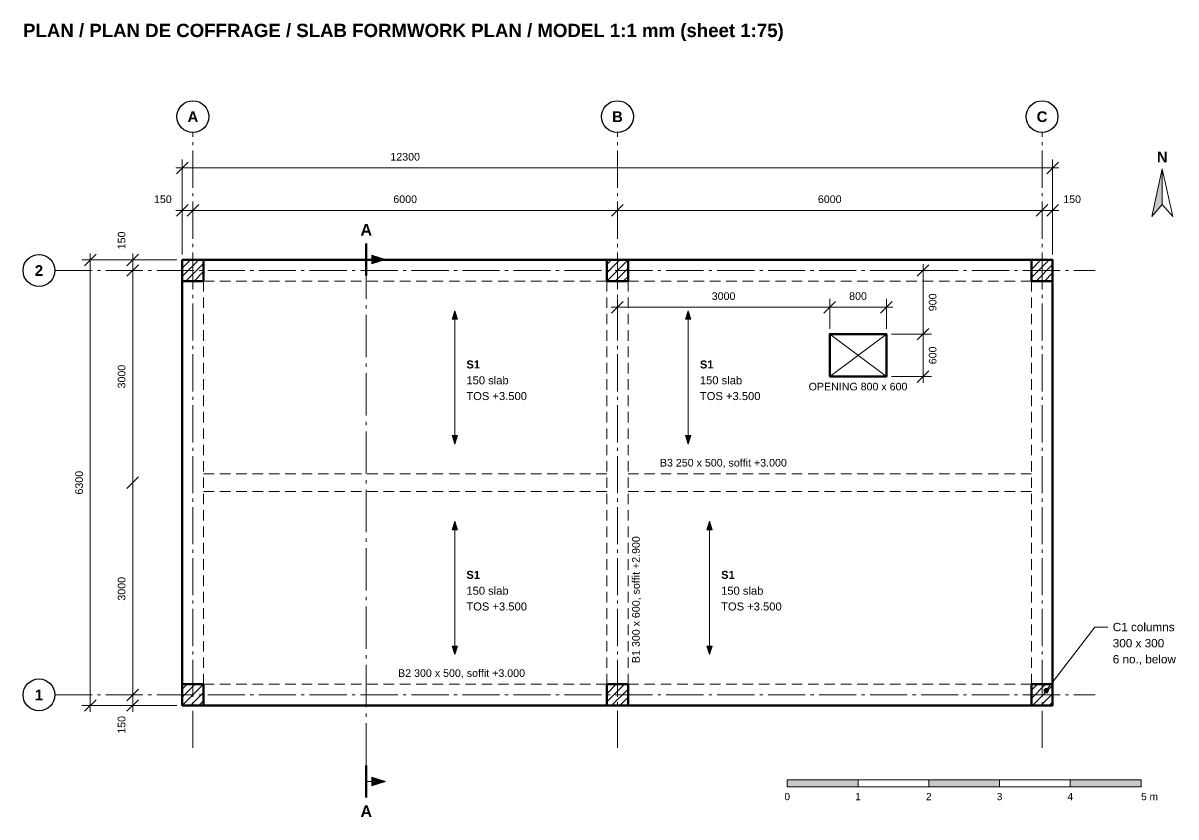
# Model space of a CAD drawing. Header units: millimetres. Extents: x 0 to 49744, y 0 to 11279.
# Drawn here: x 0 to 16293, y 54 to 11279 of the extents above; entities that cross this region are included whole.
import ezdxf
from ezdxf.enums import TextEntityAlignment as Align

# ---------------------------------------------------------------- set-up
doc = ezdxf.new("R2010")
doc.units = ezdxf.units.MM
for name, color, linetype, lineweight, true_color in [('A-BORDER', 7, 'Continuous', 18, 0x6f8794), ('A-DIMS', 7, 'Continuous', 15, 0x46606d), ('A-TEXT', 7, 'Continuous', 15, 0x1b2a33), ('S-CONC', 7, 'Continuous', 50, 0x1f2d36), ('S-CONC-BYD', 7, 'Continuous', 18, 0x5b6b74), ('S-GRID', 7, 'Continuous', 13, 0x6f8a93), ('S-HATCH', 7, 'Continuous', 9, 0x9aa5aa), ('S-HIDDEN', 7, 'Continuous', 18, 0x5b6b74)]:
    doc.layers.add(name, color=color, linetype=linetype, lineweight=lineweight, true_color=true_color)
doc.styles.add('STR_BOLD', font='arialbd.ttf')
doc.styles.add('STR_REGULAR', font='arial.ttf')

# ---------------------------------------------------------------- blocks, each defined once
blk = doc.blocks.new('2104_SLAB_FORMWORK_PLAN_PLAN')
at = {"layer": 'A-DIMS'}
for points in [[(13700, 7438), (13552, 6762), (13700, 6931)], [(2723, 6155), (2528, 6217), (2528, 6093)], [(3700, 5430), (3662, 5310), (3738, 5310)], [(7000, 5430), (6962, 5310), (7038, 5310)], [(3700, 3545), (3738, 3665), (3662, 3665)], [(7000, 3545), (7038, 3665), (6962, 3665)], [(3700, 2455), (3662, 2335), (3738, 2335)], [(7300, 2455), (7262, 2335), (7338, 2335)], [(3700, 570), (3738, 690), (3662, 690)], [(7300, 570), (7338, 690), (7262, 690)], [(2723, -1225), (2528, -1163), (2528, -1287)], [(8400, -1300), (9400, -1300), (9400, -1202), (8400, -1202)], [(10400, -1300), (11400, -1300), (11400, -1202), (10400, -1202)], [(12400, -1300), (13400, -1300), (13400, -1202), (12400, -1202)]]:
    blk.add_hatch(color=256, dxfattribs=at).paths.add_polyline_path(points)
h = blk.add_hatch(color=256, dxfattribs=at)
edge = h.paths.add_edge_path()
edge.add_arc((12060, 60), 31.5, 0, 360)
at = {"layer": 'A-DIMS', "lineweight": 30}
for p, q in [((-232, 7368), (-68, 7532)), ((12068, 7368), (12232, 7532)), ((-232, 6768), (-68, 6932)), ((-82, 6768), (82, 6932)), ((-82, 6768), (82, 6932)), ((5918, 6768), (6082, 6932)), ((5918, 6768), (6082, 6932)), ((11918, 6768), (12082, 6932)), ((11918, 6768), (12082, 6932)), ((12068, 6768), (12232, 6932)), ((-1532, 6068), (-1368, 6232)), ((-932, 6068), (-768, 6232)), ((-932, 5918), (-768, 6082)), ((-932, 5918), (-768, 6082)), ((10238, 5918), (10402, 6082)), ((5918, 5398), (6082, 5562)), ((8918, 5398), (9082, 5562)), ((8918, 5398), (9082, 5562)), ((9718, 5398), (9882, 5562)), ((10238, 5018), (10402, 5182)), ((10238, 5018), (10402, 5182)), ((10238, 4418), (10402, 4582)), ((-932, 2918), (-768, 3082)), ((-932, 2918), (-768, 3082)), ((-932, -82), (-768, 82)), ((-932, -82), (-768, 82)), ((-1532, -232), (-1368, -68)), ((-932, -232), (-768, -68))]:
    blk.add_line(p, q, dxfattribs=at)
at = {"layer": 'A-DIMS'}
for p, q in [((-150, 6225), (-150, 7570)), ((12150, 6225), (12150, 7570)), ((-240, 7450), (12240, 7450)), ((-240, 6850), (90, 6850)), ((-90, 6850), (6090, 6850)), ((5910, 6850), (12090, 6850)), ((11910, 6850), (12240, 6850)), ((-1450, -240), (-1450, 6240)), ((-850, 5910), (-850, 6240)), ((-225, 6150), (-1570, 6150)), ((-850, 2910), (-850, 6090)), ((2450, 6155), (2723, 6155)), ((10320, 5010), (10320, 6090)), ((2450, 5600), (2450, 5930)), ((9875, 6000), (10440, 6000)), ((6000, 5175), (6000, 5600)), ((9000, 5175), (9000, 5600)), ((9000, 5175), (9000, 5600)), ((9800, 5175), (9800, 5600)), ((2450, 5465), (2450, 5510)), ((3700, 3545), (3700, 5430)), ((5910, 5480), (9090, 5480)), ((7000, 3545), (7000, 5430)), ((8910, 5480), (9890, 5480)), ((2450, 4775), (2450, 5375)), ((9875, 5100), (10440, 5100)), ((9875, 5100), (10440, 5100)), ((10320, 4410), (10320, 5190)), ((2450, 4640), (2450, 4685)), ((2450, 3950), (2450, 4550)), ((9875, 4500), (10440, 4500)), ((2450, 3815), (2450, 3860)), ((2450, 3125), (2450, 3725)), ((-850, -90), (-850, 3090)), ((2450, 2990), (2450, 3035)), ((2450, 2300), (2450, 2900)), ((3700, 570), (3700, 2455)), ((7300, 570), (7300, 2455)), ((2450, 2165), (2450, 2210)), ((2450, 1475), (2450, 2075)), ((2450, 1340), (2450, 1385)), ((2450, 650), (2450, 1250)), ((2450, 515), (2450, 560)), ((2450, -175), (2450, 425)), ((-850, -240), (-850, 90)), ((-225, -150), (-1570, -150)), ((2450, -310), (2450, -265)), ((2450, -1000), (2450, -400)), ((2450, -1225), (2723, -1225))]:
    blk.add_line(p, q, dxfattribs=at)
at = {"layer": 'A-DIMS', "lineweight": 50}
for p, q in [((2450, 6380), (2450, 5930)), ((2450, -1450), (2450, -1000))]:
    blk.add_line(p, q, dxfattribs=at)
at = {"layer": 'A-DIMS'}
for points in [[(13700, 7438), (13552, 6762), (13700, 6931)], [(13700, 7438), (13848, 6762), (13700, 6931)], [(2723, 6155), (2528, 6217), (2528, 6093)], [(3700, 5430), (3662, 5310), (3738, 5310)], [(7000, 5430), (6962, 5310), (7038, 5310)], [(3700, 3545), (3738, 3665), (3662, 3665)], [(7000, 3545), (7038, 3665), (6962, 3665)], [(3700, 2455), (3662, 2335), (3738, 2335)], [(7300, 2455), (7262, 2335), (7338, 2335)], [(3700, 570), (3738, 690), (3662, 690)], [(7300, 570), (7338, 690), (7262, 690)], [(2723, -1225), (2528, -1163), (2528, -1287)], [(8400, -1300), (9400, -1300), (9400, -1202), (8400, -1202)], [(9400, -1300), (10400, -1300), (10400, -1202), (9400, -1202)], [(10400, -1300), (11400, -1300), (11400, -1202), (10400, -1202)], [(11400, -1300), (12400, -1300), (12400, -1202), (11400, -1202)], [(12400, -1300), (13400, -1300), (13400, -1202), (12400, -1202)]]:
    blk.add_lwpolyline(points, close=True, dxfattribs=at)
blk.add_lwpolyline([(12932, 956), (12745, 956), (12060, 60)], dxfattribs=at)
blk.add_circle((12060, 60), 31.5, dxfattribs=at)
at = {"layer": 'S-CONC'}
for points in [[(-150, -150), (12150, -150), (12150, 6150), (-150, 6150)], [(-150, 5850), (150, 5850), (150, 6150), (-150, 6150)], [(5850, 5850), (6150, 5850), (6150, 6150), (5850, 6150)], [(11850, 5850), (12150, 5850), (12150, 6150), (11850, 6150)], [(9000, 4500), (9800, 4500), (9800, 5100), (9000, 5100)], [(-150, -150), (150, -150), (150, 150), (-150, 150)], [(5850, -150), (6150, -150), (6150, 150), (5850, 150)], [(11850, -150), (12150, -150), (12150, 150), (11850, 150)]]:
    blk.add_lwpolyline(points, close=True, dxfattribs=at)
at = {"layer": 'S-CONC-BYD'}
for p, q in [((9000, 4500), (9800, 5100)), ((9000, 5100), (9800, 4500))]:
    blk.add_line(p, q, dxfattribs=at)
at = {"layer": 'S-GRID'}
for p, q in [((0, 7890), (0, 7950)), ((6000, 7890), (6000, 7950)), ((12000, 7890), (12000, 7950)), ((0, 7770), (0, 7815)), ((0, 7170), (0, 7695)), ((6000, 7770), (6000, 7815)), ((6000, 7170), (6000, 7695)), ((12000, 7770), (12000, 7815)), ((12000, 7170), (12000, 7695)), ((0, 7050), (0, 7095)), ((6000, 7050), (6000, 7095)), ((12000, 7050), (12000, 7095)), ((0, 6450), (0, 6975)), ((6000, 6450), (6000, 6975)), ((12000, 6450), (12000, 6975)), ((0, 6330), (0, 6375)), ((6000, 6330), (6000, 6375)), ((12000, 6330), (12000, 6375)), ((0, 5730), (0, 6255)), ((6000, 5730), (6000, 6255)), ((12000, 5730), (12000, 6255)), ((-1950, 6000), (-1425, 6000)), ((-1350, 6000), (-1305, 6000)), ((-1230, 6000), (-705, 6000)), ((-630, 6000), (-585, 6000)), ((-510, 6000), (15, 6000)), ((90, 6000), (135, 6000)), ((210, 6000), (735, 6000)), ((810, 6000), (855, 6000)), ((930, 6000), (1455, 6000)), ((1530, 6000), (1575, 6000)), ((1650, 6000), (2175, 6000)), ((2250, 6000), (2295, 6000)), ((2370, 6000), (2895, 6000)), ((2970, 6000), (3015, 6000)), ((3090, 6000), (3615, 6000)), ((3690, 6000), (3735, 6000)), ((3810, 6000), (4335, 6000)), ((4410, 6000), (4455, 6000)), ((4530, 6000), (5055, 6000)), ((5130, 6000), (5175, 6000)), ((5250, 6000), (5775, 6000)), ((5850, 6000), (5895, 6000)), ((5970, 6000), (6495, 6000)), ((6570, 6000), (6615, 6000)), ((6690, 6000), (7215, 6000)), ((7290, 6000), (7335, 6000)), ((7410, 6000), (7935, 6000)), ((8010, 6000), (8055, 6000)), ((8130, 6000), (8655, 6000)), ((8730, 6000), (8775, 6000)), ((8850, 6000), (9375, 6000)), ((9450, 6000), (9495, 6000)), ((9570, 6000), (10095, 6000)), ((10170, 6000), (10215, 6000)), ((10290, 6000), (10815, 6000)), ((10890, 6000), (10935, 6000)), ((11010, 6000), (11535, 6000)), ((11610, 6000), (11655, 6000)), ((11730, 6000), (12255, 6000)), ((12330, 6000), (12375, 6000)), ((12450, 6000), (12750, 6000)), ((0, 5610), (0, 5655)), ((6000, 5610), (6000, 5655)), ((12000, 5610), (12000, 5655)), ((0, 5010), (0, 5535)), ((6000, 5010), (6000, 5535)), ((12000, 5010), (12000, 5535)), ((0, 4890), (0, 4935)), ((6000, 4890), (6000, 4935)), ((12000, 4890), (12000, 4935)), ((0, 4290), (0, 4815)), ((6000, 4290), (6000, 4815)), ((12000, 4290), (12000, 4815)), ((0, 4170), (0, 4215)), ((0, 3570), (0, 4095)), ((6000, 4170), (6000, 4215)), ((6000, 3570), (6000, 4095)), ((12000, 4170), (12000, 4215)), ((12000, 3570), (12000, 4095)), ((0, 3450), (0, 3495)), ((6000, 3450), (6000, 3495)), ((12000, 3450), (12000, 3495)), ((0, 2850), (0, 3375)), ((6000, 2850), (6000, 3375)), ((12000, 2850), (12000, 3375)), ((0, 2730), (0, 2775)), ((6000, 2730), (6000, 2775)), ((12000, 2730), (12000, 2775)), ((0, 2130), (0, 2655)), ((6000, 2130), (6000, 2655)), ((12000, 2130), (12000, 2655)), ((0, 2010), (0, 2055)), ((6000, 2010), (6000, 2055)), ((12000, 2010), (12000, 2055)), ((0, 1410), (0, 1935)), ((6000, 1410), (6000, 1935)), ((12000, 1410), (12000, 1935)), ((0, 1290), (0, 1335)), ((6000, 1290), (6000, 1335)), ((12000, 1290), (12000, 1335)), ((0, 690), (0, 1215)), ((6000, 690), (6000, 1215)), ((12000, 690), (12000, 1215)), ((0, 570), (0, 615)), ((0, -30), (0, 495)), ((6000, 570), (6000, 615)), ((6000, -30), (6000, 495)), ((12000, 570), (12000, 615)), ((12000, -30), (12000, 495)), ((-1950, 0), (-1425, 0)), ((-1350, 0), (-1305, 0)), ((-1230, 0), (-705, 0)), ((-630, 0), (-585, 0)), ((-510, 0), (15, 0)), ((90, 0), (135, 0)), ((210, 0), (735, 0)), ((810, 0), (855, 0)), ((930, 0), (1455, 0)), ((1530, 0), (1575, 0)), ((1650, 0), (2175, 0)), ((2250, 0), (2295, 0)), ((2370, 0), (2895, 0)), ((2970, 0), (3015, 0)), ((3090, 0), (3615, 0)), ((3690, 0), (3735, 0)), ((3810, 0), (4335, 0)), ((4410, 0), (4455, 0)), ((4530, 0), (5055, 0)), ((5130, 0), (5175, 0)), ((5250, 0), (5775, 0)), ((5850, 0), (5895, 0)), ((5970, 0), (6495, 0)), ((6570, 0), (6615, 0)), ((6690, 0), (7215, 0)), ((7290, 0), (7335, 0)), ((7410, 0), (7935, 0)), ((8010, 0), (8055, 0)), ((8130, 0), (8655, 0)), ((8730, 0), (8775, 0)), ((8850, 0), (9375, 0)), ((9450, 0), (9495, 0)), ((9570, 0), (10095, 0)), ((10170, 0), (10215, 0)), ((10290, 0), (10815, 0)), ((10890, 0), (10935, 0)), ((11010, 0), (11535, 0)), ((11610, 0), (11655, 0)), ((11730, 0), (12255, 0)), ((12330, 0), (12375, 0)), ((12450, 0), (12750, 0)), ((0, -150), (0, -105)), ((6000, -150), (6000, -105)), ((12000, -150), (12000, -105)), ((0, -750), (0, -225)), ((6000, -750), (6000, -225)), ((12000, -750), (12000, -225))]:
    blk.add_line(p, q, dxfattribs=at)
at = {"layer": 'S-GRID', "lineweight": 25}
for centre in [(0, 8175), (6000, 8175), (12000, 8175), (-2175, 6000), (-2175, 0)]:
    blk.add_circle(centre, 225, dxfattribs=at)
at = {"layer": 'S-HATCH'}
for p, q in [((-150, 5917), (83, 6150)), ((-150, 6034), (-34, 6150)), ((-100, 5850), (150, 6100)), ((5850, 5850), (6150, 6150)), ((5850, 5967), (6033, 6150)), ((5850, 6083), (5917, 6150)), ((5967, 5850), (6150, 6033)), ((11850, 5900), (12100, 6150)), ((11850, 6016), (11984, 6150)), ((11850, 6133), (11867, 6150)), ((11917, 5850), (12150, 6083)), ((16, 5850), (150, 5984)), ((133, 5850), (150, 5867)), ((6083, 5850), (6150, 5917)), ((12034, 5850), (12150, 5966)), ((-150, -150), (150, 150)), ((-150, -33), (33, 150)), ((-150, 83), (-83, 150)), ((-33, -150), (150, 33)), ((5850, -100), (6100, 150)), ((5850, 16), (5984, 150)), ((5850, 133), (5867, 150)), ((5917, -150), (6150, 83)), ((11850, -51), (12051, 150)), ((11850, 66), (11934, 150)), ((11867, -150), (12150, 133)), ((11984, -150), (12150, 16)), ((83, -150), (150, -83)), ((6034, -150), (6150, -34)), ((12101, -150), (12150, -101))]:
    blk.add_line(p, q, dxfattribs=at)
at = {"layer": 'S-HIDDEN'}
for p, q in [((150, 5701), (150, 5850)), ((150, 5850), (299, 5850)), ((381, 5850), (530, 5850)), ((613, 5850), (761, 5850)), ((844, 5850), (993, 5850)), ((1075, 5850), (1224, 5850)), ((1306, 5850), (1455, 5850)), ((1538, 5850), (1687, 5850)), ((1769, 5850), (1918, 5850)), ((2000, 5850), (2149, 5850)), ((2232, 5850), (2381, 5850)), ((2463, 5850), (2612, 5850)), ((2694, 5850), (2843, 5850)), ((2926, 5850), (3074, 5850)), ((3157, 5850), (3306, 5850)), ((3388, 5850), (3537, 5850)), ((3620, 5850), (3768, 5850)), ((3851, 5850), (4000, 5850)), ((4082, 5850), (4231, 5850)), ((4313, 5850), (4462, 5850)), ((4545, 5850), (4694, 5850)), ((4776, 5850), (4925, 5850)), ((5007, 5850), (5156, 5850)), ((5239, 5850), (5387, 5850)), ((5470, 5850), (5619, 5850)), ((5701, 5850), (5850, 5850)), ((5850, 5701), (5850, 5850)), ((6150, 5701), (6150, 5850)), ((6150, 5850), (6299, 5850)), ((6381, 5850), (6530, 5850)), ((6613, 5850), (6761, 5850)), ((6844, 5850), (6993, 5850)), ((7075, 5850), (7224, 5850)), ((7306, 5850), (7455, 5850)), ((7538, 5850), (7687, 5850)), ((7769, 5850), (7918, 5850)), ((8000, 5850), (8149, 5850)), ((8232, 5850), (8380, 5850)), ((8463, 5850), (8612, 5850)), ((8694, 5850), (8843, 5850)), ((8926, 5850), (9074, 5850)), ((9157, 5850), (9306, 5850)), ((9388, 5850), (9537, 5850)), ((9620, 5850), (9768, 5850)), ((9851, 5850), (10000, 5850)), ((10082, 5850), (10231, 5850)), ((10313, 5850), (10462, 5850)), ((10545, 5850), (10694, 5850)), ((10776, 5850), (10925, 5850)), ((11007, 5850), (11156, 5850)), ((11239, 5850), (11387, 5850)), ((11470, 5850), (11619, 5850)), ((11701, 5850), (11850, 5850)), ((11850, 5701), (11850, 5850)), ((150, 5470), (150, 5619)), ((5850, 5470), (5850, 5619)), ((6150, 5470), (6150, 5619)), ((11850, 5470), (11850, 5619)), ((150, 5239), (150, 5387)), ((5850, 5239), (5850, 5387)), ((6150, 5239), (6150, 5387)), ((11850, 5239), (11850, 5387)), ((150, 5007), (150, 5156)), ((5850, 5007), (5850, 5156)), ((6150, 5007), (6150, 5156)), ((11850, 5007), (11850, 5156)), ((150, 4776), (150, 4925)), ((5850, 4776), (5850, 4925)), ((6150, 4776), (6150, 4925)), ((11850, 4776), (11850, 4925)), ((150, 4545), (150, 4694)), ((5850, 4545), (5850, 4694)), ((6150, 4545), (6150, 4694)), ((11850, 4545), (11850, 4694)), ((150, 4313), (150, 4462)), ((5850, 4313), (5850, 4462)), ((6150, 4313), (6150, 4462)), ((11850, 4313), (11850, 4462)), ((150, 4082), (150, 4231)), ((5850, 4082), (5850, 4231)), ((6150, 4082), (6150, 4231)), ((11850, 4082), (11850, 4231)), ((150, 3851), (150, 4000)), ((5850, 3851), (5850, 4000)), ((6150, 3851), (6150, 4000)), ((11850, 3851), (11850, 4000)), ((150, 3620), (150, 3768)), ((5850, 3620), (5850, 3768)), ((6150, 3620), (6150, 3768)), ((11850, 3620), (11850, 3768)), ((150, 3388), (150, 3537)), ((5850, 3388), (5850, 3537)), ((6150, 3388), (6150, 3537)), ((11850, 3388), (11850, 3537)), ((150, 3157), (150, 3306)), ((5850, 3157), (5850, 3306)), ((6150, 3157), (6150, 3306)), ((11850, 3157), (11850, 3306)), ((150, 3125), (299, 3125)), ((381, 3125), (530, 3125)), ((613, 3125), (761, 3125)), ((844, 3125), (993, 3125)), ((1075, 3125), (1224, 3125)), ((1306, 3125), (1455, 3125)), ((1538, 3125), (1687, 3125)), ((1769, 3125), (1918, 3125)), ((2000, 3125), (2149, 3125)), ((2232, 3125), (2381, 3125)), ((2463, 3125), (2612, 3125)), ((2694, 3125), (2843, 3125)), ((2926, 3125), (3074, 3125)), ((3157, 3125), (3306, 3125)), ((3388, 3125), (3537, 3125)), ((3620, 3125), (3768, 3125)), ((3851, 3125), (4000, 3125)), ((4082, 3125), (4231, 3125)), ((4313, 3125), (4462, 3125)), ((4545, 3125), (4694, 3125)), ((4776, 3125), (4925, 3125)), ((5007, 3125), (5156, 3125)), ((5239, 3125), (5387, 3125)), ((5470, 3125), (5619, 3125)), ((5701, 3125), (5850, 3125)), ((6150, 3125), (6299, 3125)), ((6381, 3125), (6530, 3125)), ((6613, 3125), (6761, 3125)), ((6844, 3125), (6993, 3125)), ((7075, 3125), (7224, 3125)), ((7306, 3125), (7455, 3125)), ((7538, 3125), (7687, 3125)), ((7769, 3125), (7918, 3125)), ((8000, 3125), (8149, 3125)), ((8232, 3125), (8380, 3125)), ((8463, 3125), (8612, 3125)), ((8694, 3125), (8843, 3125)), ((8926, 3125), (9074, 3125)), ((9157, 3125), (9306, 3125)), ((9388, 3125), (9537, 3125)), ((9620, 3125), (9768, 3125)), ((9851, 3125), (10000, 3125)), ((10082, 3125), (10231, 3125)), ((10313, 3125), (10462, 3125)), ((10545, 3125), (10694, 3125)), ((10776, 3125), (10925, 3125)), ((11007, 3125), (11156, 3125)), ((11239, 3125), (11387, 3125)), ((11470, 3125), (11619, 3125)), ((11701, 3125), (11850, 3125)), ((150, 2926), (150, 3074)), ((5850, 2926), (5850, 3074)), ((6150, 2926), (6150, 3074)), ((11850, 2926), (11850, 3074)), ((150, 2875), (299, 2875)), ((150, 2694), (150, 2843)), ((381, 2875), (530, 2875)), ((613, 2875), (761, 2875)), ((844, 2875), (993, 2875)), ((1075, 2875), (1224, 2875)), ((1306, 2875), (1455, 2875)), ((1538, 2875), (1687, 2875)), ((1769, 2875), (1918, 2875)), ((2000, 2875), (2149, 2875)), ((2232, 2875), (2381, 2875)), ((2463, 2875), (2612, 2875)), ((2694, 2875), (2843, 2875)), ((2926, 2875), (3074, 2875)), ((3157, 2875), (3306, 2875)), ((3388, 2875), (3537, 2875)), ((3620, 2875), (3768, 2875)), ((3851, 2875), (4000, 2875)), ((4082, 2875), (4231, 2875)), ((4313, 2875), (4462, 2875)), ((4545, 2875), (4694, 2875)), ((4776, 2875), (4925, 2875)), ((5007, 2875), (5156, 2875)), ((5239, 2875), (5387, 2875)), ((5470, 2875), (5619, 2875)), ((5701, 2875), (5850, 2875)), ((5850, 2694), (5850, 2843)), ((6150, 2875), (6299, 2875)), ((6150, 2694), (6150, 2843)), ((6381, 2875), (6530, 2875)), ((6613, 2875), (6761, 2875)), ((6844, 2875), (6993, 2875)), ((7075, 2875), (7224, 2875)), ((7306, 2875), (7455, 2875)), ((7538, 2875), (7687, 2875)), ((7769, 2875), (7918, 2875)), ((8000, 2875), (8149, 2875)), ((8232, 2875), (8380, 2875)), ((8463, 2875), (8612, 2875)), ((8694, 2875), (8843, 2875)), ((8926, 2875), (9074, 2875)), ((9157, 2875), (9306, 2875)), ((9388, 2875), (9537, 2875)), ((9620, 2875), (9768, 2875)), ((9851, 2875), (10000, 2875)), ((10082, 2875), (10231, 2875)), ((10313, 2875), (10462, 2875)), ((10545, 2875), (10694, 2875)), ((10776, 2875), (10925, 2875)), ((11007, 2875), (11156, 2875)), ((11239, 2875), (11387, 2875)), ((11470, 2875), (11619, 2875)), ((11701, 2875), (11850, 2875)), ((11850, 2694), (11850, 2843)), ((150, 2463), (150, 2612)), ((5850, 2463), (5850, 2612)), ((6150, 2463), (6150, 2612)), ((11850, 2463), (11850, 2612)), ((150, 2232), (150, 2381)), ((5850, 2232), (5850, 2381)), ((6150, 2232), (6150, 2381)), ((11850, 2232), (11850, 2381)), ((150, 2000), (150, 2149)), ((5850, 2000), (5850, 2149)), ((6150, 2000), (6150, 2149)), ((11850, 2000), (11850, 2149)), ((150, 1769), (150, 1918)), ((5850, 1769), (5850, 1918)), ((6150, 1769), (6150, 1918)), ((11850, 1769), (11850, 1918)), ((150, 1538), (150, 1687)), ((5850, 1538), (5850, 1687)), ((6150, 1538), (6150, 1687)), ((11850, 1538), (11850, 1687)), ((150, 1306), (150, 1455)), ((5850, 1306), (5850, 1455)), ((6150, 1306), (6150, 1455)), ((11850, 1306), (11850, 1455)), ((150, 1075), (150, 1224)), ((5850, 1075), (5850, 1224)), ((6150, 1075), (6150, 1224)), ((11850, 1075), (11850, 1224)), ((150, 844), (150, 993)), ((5850, 844), (5850, 993)), ((6150, 844), (6150, 993)), ((11850, 844), (11850, 993)), ((150, 613), (150, 761)), ((5850, 613), (5850, 761)), ((6150, 613), (6150, 761)), ((11850, 613), (11850, 761)), ((150, 381), (150, 530)), ((5850, 381), (5850, 530)), ((6150, 381), (6150, 530)), ((11850, 381), (11850, 530)), ((150, 150), (150, 299)), ((5850, 150), (5850, 299)), ((6150, 150), (6150, 299)), ((11850, 150), (11850, 299)), ((150, 150), (299, 150)), ((381, 150), (530, 150)), ((613, 150), (761, 150)), ((844, 150), (993, 150)), ((1075, 150), (1224, 150)), ((1306, 150), (1455, 150)), ((1538, 150), (1687, 150)), ((1769, 150), (1918, 150)), ((2000, 150), (2149, 150)), ((2232, 150), (2381, 150)), ((2463, 150), (2612, 150)), ((2694, 150), (2843, 150)), ((2926, 150), (3074, 150)), ((3157, 150), (3306, 150)), ((3388, 150), (3537, 150)), ((3620, 150), (3768, 150)), ((3851, 150), (4000, 150)), ((4082, 150), (4231, 150)), ((4313, 150), (4462, 150)), ((4545, 150), (4694, 150)), ((4776, 150), (4925, 150)), ((5007, 150), (5156, 150)), ((5239, 150), (5387, 150)), ((5470, 150), (5619, 150)), ((5701, 150), (5850, 150)), ((6150, 150), (6299, 150)), ((6381, 150), (6530, 150)), ((6613, 150), (6761, 150)), ((6844, 150), (6993, 150)), ((7075, 150), (7224, 150)), ((7306, 150), (7455, 150)), ((7538, 150), (7687, 150)), ((7769, 150), (7918, 150)), ((8000, 150), (8149, 150)), ((8232, 150), (8380, 150)), ((8463, 150), (8612, 150)), ((8694, 150), (8843, 150)), ((8926, 150), (9074, 150)), ((9157, 150), (9306, 150)), ((9388, 150), (9537, 150)), ((9620, 150), (9768, 150)), ((9851, 150), (10000, 150)), ((10082, 150), (10231, 150)), ((10313, 150), (10462, 150)), ((10545, 150), (10694, 150)), ((10776, 150), (10925, 150)), ((11007, 150), (11156, 150)), ((11239, 150), (11387, 150)), ((11470, 150), (11619, 150)), ((11701, 150), (11850, 150))]:
    blk.add_line(p, q, dxfattribs=at)
at = {"layer": 'A-DIMS', "style": 'STR_REGULAR'}
for s, height, p in [('12300', 107.7, (3000, 7554)), ('6000', 107.7, (3000, 6954)), ('6000', 107.7, (9000, 6954)), ('3000', 107.7, (7500, 5584)), ('800', 107.7, (9400, 5584)), ('0', 102, (8400, -1489)), ('1', 102, (9400, -1489)), ('2', 102, (10400, -1489)), ('3', 102, (11400, -1489)), ('4', 102, (12400, -1489))]:
    blk.add_text(s, height=height, dxfattribs=at).set_placement(p, align=Align.CENTER)
for s, height, p in [('150', 107.7, (-550, 6954)), ('150', 107.7, (12300, 6954)), ('5 m', 102.3, (13400, -1489))]:
    blk.add_text(s, height=height, dxfattribs=at).set_placement(p)
for p in [(-954, 6300), (-954, -550)]:
    blk.add_text('150', height=107.7, rotation=90, dxfattribs=at).set_placement(p)
for s, p in [('900', (10508, 5550)), ('600', (10508, 4800)), ('3000', (-954, 4500)), ('6300', (-1554, 3000)), ('3000', (-954, 1500))]:
    blk.add_text(s, height=107.7, rotation=90, dxfattribs=at).set_placement(p, align=Align.CENTER)
at = {"layer": 'A-TEXT'}
for s, height, style, p in [('A', 151, 'STR_BOLD', (0, 8099)), ('B', 151, 'STR_BOLD', (6000, 8099)), ('C', 151, 'STR_BOLD', (12000, 8099)), ('N', 151, 'STR_BOLD', (13700, 7528)), ('A', 162, 'STR_BOLD', (2450, 6494)), ('2', 151, 'STR_BOLD', (-2175, 5924)), ('OPENING 800 x 600', 107.7, 'STR_REGULAR', (9400, 4305)), ('1', 151, 'STR_BOLD', (-2175, -76)), ('A', 162, 'STR_BOLD', (2450, -1726))]:
    blk.add_text(s, height=height, dxfattribs=dict(at, style=style)).set_placement(p, align=Align.CENTER)
for s, height, style, p in [('S1', 113.1, 'STR_BOLD', (3865, 4615)), ('S1', 113.1, 'STR_BOLD', (7165, 4615)), ('150 slab', 113.1, 'STR_REGULAR', (3865, 4391)), ('150 slab', 113.1, 'STR_REGULAR', (7165, 4391)), ('TOS +3.500', 113.1, 'STR_REGULAR', (3865, 4168)), ('TOS +3.500', 113.1, 'STR_REGULAR', (7165, 4168)), ('B3 250 x 500, soffit +3.000', 107.7, 'STR_REGULAR', (6600, 3228)), ('S1', 113.1, 'STR_BOLD', (3865, 1640)), ('S1', 113.1, 'STR_BOLD', (7465, 1640)), ('150 slab', 113.1, 'STR_REGULAR', (3865, 1416)), ('150 slab', 113.1, 'STR_REGULAR', (7465, 1416)), ('TOS +3.500', 113.1, 'STR_REGULAR', (3865, 1193)), ('TOS +3.500', 113.1, 'STR_REGULAR', (7465, 1193)), ('C1 columns', 118.5, 'STR_REGULAR', (13000, 900)), ('300 x 300', 118.5, 'STR_REGULAR', (13000, 672)), ('6 no., below', 118.47, 'STR_REGULAR', (13000, 445)), ('B2 300 x 500, soffit +3.000', 107.7, 'STR_REGULAR', (2900, 254))]:
    blk.add_text(s, height=height, dxfattribs=dict(at, style=style)).set_placement(p)
at = {"layer": 'A-TEXT', "style": 'STR_REGULAR'}
blk.add_text('B1 300 x 600, soffit +2.900', height=107.7, rotation=90, dxfattribs=at).set_placement((6315, 450))

msp = doc.modelspace()

# ---------------------------------------------------------------- block references
at = {"layer": 'A-BORDER'}
msp.add_blockref('2104_SLAB_FORMWORK_PLAN_PLAN', (2400, 1780), dxfattribs=at)

# ---------------------------------------------------------------- texts
at = {"layer": 'A-TEXT', "style": 'STR_BOLD'}
msp.add_text('PLAN / PLAN DE COFFRAGE / SLAB FORMWORK PLAN / MODEL 1:1 mm (sheet 1:75)', height=188.47, dxfattribs=at).set_placement((0, 11080))

doc.saveas('drawing.dxf')
